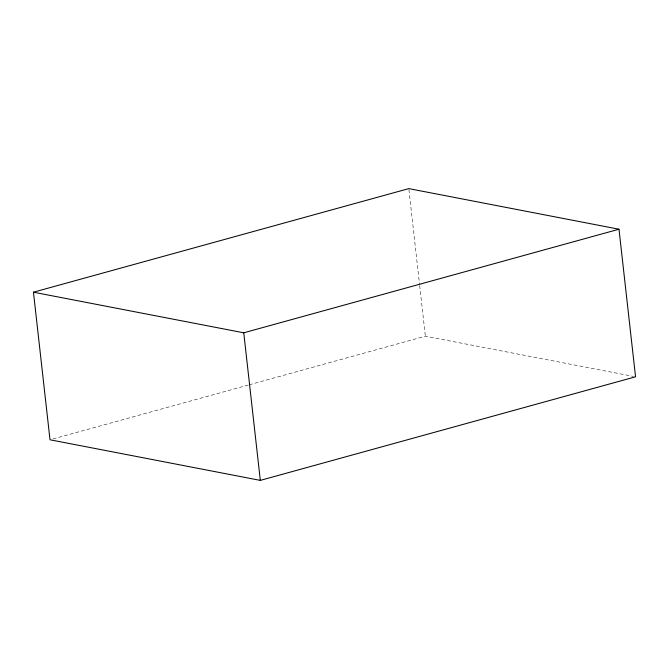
<?xml version="1.0" encoding="UTF-8"?>
<svg xmlns="http://www.w3.org/2000/svg" width="669" height="669" viewBox="0 0 669 669"><rect width="100%" height="100%" fill="white"/><g stroke="black" fill="none" stroke-linecap="round" stroke-linejoin="round"><path stroke-width="0.5" stroke-dasharray="3.35 2.51" d="M53.027 438.948L248.249 385.076M249.253 384.8L425.359 336.198L633.501 376.396M408.918 189.653L419.572 284.601M419.68 285.63L425.359 336.198"/><path stroke-width="1" d="M33.45 292.202L408.801 188.616L618.992 229.216L635.55 376.798L260.316 480.384L50.008 439.784L33.45 292.202L243.759 332.802L618.992 229.216M243.759 332.802L260.316 480.384"/></g></svg>
